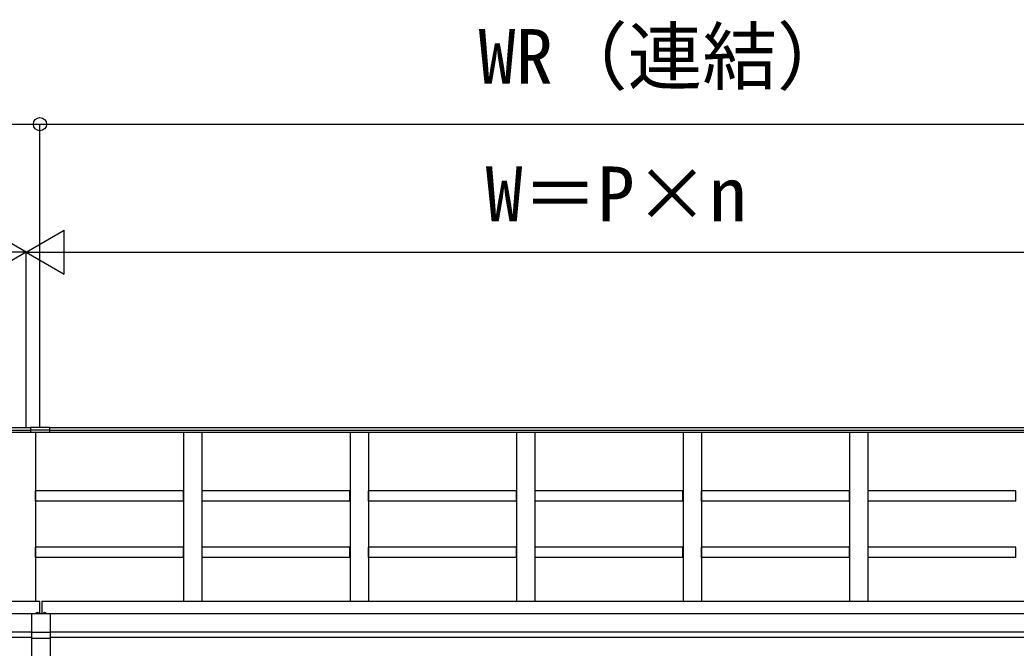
# Model space of a CAD drawing. Units: millimetres, scale not verified. Extents: x -10500 to 10500, y -15600 to 15524.
# Drawn here: x -4290 to -1568, y 6761 to 8478 of the extents above; entities that cross this region are included whole.
import ezdxf
from ezdxf.enums import TextEntityAlignment as Align

# ---------------------------------------------------------------- set-up
doc = ezdxf.new("R2010")
doc.units = ezdxf.units.MM
doc.header["$LTSCALE"] = 80
doc.layers.add('0-5_YKK_A1', color=4, linetype='Continuous')
doc.layers.add('0-6_YKK_D', color=6, linetype='Continuous')
doc.styles.add('ＭＳ ゴシック', font='')
doc.styles.get('ＭＳ ゴシック').set_extended_font_data('MS Gothic')

msp = doc.modelspace()

# ---------------------------------------------------------------- linework, layer by layer
at = {"layer": '0-5_YKK_A1'}
for p, q in [((-4261.5, 7362.73), (-7945, 7362.73)), ((-4261.5, 7355.79), (-7945, 7355.79)), ((-4261.5, 7350.55), (-7945, 7350.55)), ((-4261.5, 7364.17), (-4261.5, 7349.74)), ((-4209.5, 7364.17), (-4261.5, 7364.17)), ((-4209.5, 7356.44), (-4261.5, 7356.44)), ((-4209.5, 7350.31), (-4261.5, 7350.31)), ((-4209.5, 7349.74), (-4261.5, 7349.74)), ((-4248, 7349.74), (-4248, 6887.83)), ((-4209.5, 7364.17), (-4209.5, 7349.74)), ((-601, 7362.73), (-4209.5, 7362.73)), ((-601, 7355.79), (-4209.5, 7355.79)), ((-601, 7350.55), (-4209.5, 7350.55)), ((-3843, 7350.55), (-3843, 6887.83)), ((-3793, 7350.55), (-3793, 6887.83)), ((-3388, 7350.55), (-3388, 6887.83)), ((-3338, 7350.55), (-3338, 6887.83)), ((-2933, 7350.55), (-2933, 6887.83)), ((-2883, 7350.55), (-2883, 6887.83)), ((-2478, 7350.55), (-2478, 6887.83)), ((-2428, 7350.55), (-2428, 6887.83)), ((-2023, 7350.55), (-2023, 6887.83)), ((-1973, 7350.55), (-1973, 6887.83)), ((-4235.5, 6887.83), (-7945.5, 6887.83)), ((-4235.5, 6855.5), (-4235.5, 6887.83)), ((-600.5, 6887.83), (-4230.5, 6887.83)), ((-4230.5, 6887.83), (-4230.5, 6855.5)), ((-4258, 6854.5), (-7945.5, 6854.5)), ((-4246.98, 6855.5), (-4239.02, 6855.5)), ((-4245.07, 6857.58), (-4244.14, 6855.71)), ((-4244.14, 6855.71), (-4243.75, 6855.5)), ((-4241.85, 6855.71), (-4242.25, 6855.5)), ((-4240.92, 6857.58), (-4241.85, 6855.71)), ((-4226.98, 6855.5), (-4219.02, 6855.5)), ((-4225.07, 6857.58), (-4224.14, 6855.71)), ((-4224.14, 6855.71), (-4223.75, 6855.5)), ((-4221.85, 6855.71), (-4222.25, 6855.5)), ((-4220.92, 6857.58), (-4221.85, 6855.71)), ((-600.5, 6854.5), (-4208, 6854.5)), ((-4258, 6804.5), (-7945.5, 6804.5)), ((-4258, 6789.5), (-4408, 6789.5)), ((-4208, 6803.03), (-4258, 6803.03)), ((-4208, 6787.27), (-4258, 6787.27)), ((-600.5, 6804.5), (-4208, 6804.5)), ((-853, 6789.5), (-4208, 6789.5))]:
    msp.add_line(p, q, dxfattribs=at)
for points in [[(-3843.5, 7162.17), (-3843.5, 7190.9), (-4247.5, 7190.9)], [(-3843.5, 7162.17), (-4247.5, 7162.17), (-4247.5, 7190.9)], [(-3388.5, 7162.17), (-3388.5, 7190.9), (-3792.5, 7190.9)], [(-3388.5, 7162.17), (-3792.5, 7162.17), (-3792.5, 7190.9)], [(-2933.5, 7162.17), (-2933.5, 7190.9), (-3337.5, 7190.9)], [(-2933.5, 7162.17), (-3337.5, 7162.17), (-3337.5, 7190.9)], [(-2478.5, 7162.17), (-2478.5, 7190.9), (-2882.5, 7190.9)], [(-2478.5, 7162.17), (-2882.5, 7162.17), (-2882.5, 7190.9)], [(-2023.5, 7162.17), (-2023.5, 7190.9), (-2427.5, 7190.9)], [(-2023.5, 7162.17), (-2427.5, 7162.17), (-2427.5, 7190.9)], [(-1568.5, 7162.17), (-1568.5, 7190.9), (-1972.5, 7190.9)], [(-1568.5, 7162.17), (-1972.5, 7162.17), (-1972.5, 7190.9)], [(-3843.5, 7008.31), (-3843.5, 7037.05), (-4247.5, 7037.05)], [(-3843.5, 7008.31), (-4247.5, 7008.31), (-4247.5, 7037.05)], [(-3388.5, 7008.31), (-3388.5, 7037.05), (-3792.5, 7037.05)], [(-3388.5, 7008.31), (-3792.5, 7008.31), (-3792.5, 7037.05)], [(-2933.5, 7008.31), (-2933.5, 7037.05), (-3337.5, 7037.05)], [(-2933.5, 7008.31), (-3337.5, 7008.31), (-3337.5, 7037.05)], [(-2478.5, 7008.31), (-2478.5, 7037.05), (-2882.5, 7037.05)], [(-2478.5, 7008.31), (-2882.5, 7008.31), (-2882.5, 7037.05)], [(-2023.5, 7008.31), (-2023.5, 7037.05), (-2427.5, 7037.05)], [(-2023.5, 7008.31), (-2427.5, 7008.31), (-2427.5, 7037.05)], [(-1568.5, 7008.31), (-1568.5, 7037.05), (-1972.5, 7037.05)], [(-1568.5, 7008.31), (-1972.5, 7008.31), (-1972.5, 7037.05)]]:
    msp.add_lwpolyline(points, dxfattribs=at)
msp.add_lwpolyline([(-4258, 6855.5), (-4208, 6855.5), (-4208, 6734.5), (-4258, 6734.5)], close=True, dxfattribs=at)
for centre, radius, start, end in [((-4246.98, 6855.77), 0.274, 142.28591, 270), ((-4243, 6852.7), 5.3, 37.71409, 142.28591), ((-4239.02, 6855.77), 0.274, 270, 37.71409), ((-4226.98, 6855.77), 0.274, 142.28591, 270), ((-4223, 6852.7), 5.3, 37.71409, 142.28591), ((-4219.02, 6855.77), 0.274, 270, 37.71409)]:
    msp.add_arc(centre, radius, start, end, dxfattribs=at)
at = {"layer": '0-6_YKK_D'}
for p, q in [((-4235.5, 7365.73), (-4235.5, 8193.73)), ((-4235.5, 7365.73), (-4235.5, 8193.73)), ((-7950.5, 8192.73), (-4235.5, 8192.73)), ((-4235.5, 8192.73), (-595.5, 8192.73)), ((-4273, 7842.73), (-4376.92, 7902.73)), ((-4273, 7842.73), (-4169.08, 7902.73)), ((-4169.08, 7782.73), (-4169.08, 7902.73)), ((-4273, 7842.73), (-4480.85, 7842.73)), ((-4273, 7842.73), (-4376.92, 7782.73)), ((-4273, 7365.73), (-4273, 7843.73)), ((-4273, 7365.73), (-4273, 7843.73)), ((-4273, 7842.73), (-4169.08, 7782.73)), ((-4273, 7842.73), (-4065.15, 7842.73)), ((-4153, 7842.73), (-753, 7842.73))]:
    msp.add_line(p, q, dxfattribs=at)
msp.add_circle((-4235.5, 8192.73), 18, dxfattribs=at)
msp.add_circle((-4235.5, 8192.73), 18, dxfattribs=at)

# ---------------------------------------------------------------- texts
at = {"layer": '0-6_YKK_D', "style": 'ＭＳ ゴシック'}
for s, p in [('WR（連結）', (-3037.35, 8258.23)), ('W＝P×n', (-3018.06, 7882.73))]:
    msp.add_text(s, height=149.6, dxfattribs=at).set_placement(p, align=Align.BOTTOM_LEFT)

doc.saveas('drawing.dxf')
